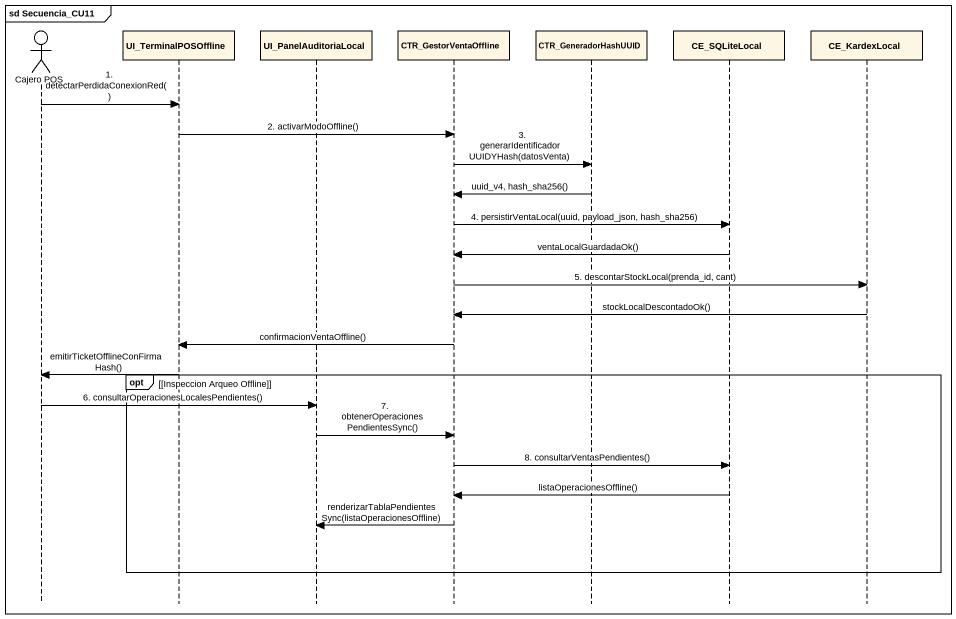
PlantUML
@startuml
mainframe sd Secuencia_CU11
hide footbox
actor "Cajero POS" as Cajero_POS
participant UI_TerminalPOSOffline
participant UI_PanelAuditoriaLocal
participant CTR_GestorVentaOffline
participant CTR_GeneradorHashUUID
participant CE_SQLiteLocal
participant CE_KardexLocal

Cajero_POS -> UI_TerminalPOSOffline : 1. detectarPerdidaConexionRed()
UI_TerminalPOSOffline -> CTR_GestorVentaOffline : 2. activarModoOffline()
CTR_GestorVentaOffline -> CTR_GeneradorHashUUID : 3. generarIdentificadorUUIDYHash(datosVenta)
CTR_GeneradorHashUUID -> CTR_GestorVentaOffline : uuid_v4, hash_sha256()
CTR_GestorVentaOffline -> CE_SQLiteLocal : 4. persistirVentaLocal(uuid, payload_json, hash_sha256)
CE_SQLiteLocal -> CTR_GestorVentaOffline : ventaLocalGuardadaOk()
CTR_GestorVentaOffline -> CE_KardexLocal : 5. descontarStockLocal(prenda_id, cant)
CE_KardexLocal -> CTR_GestorVentaOffline : stockLocalDescontadoOk()
CTR_GestorVentaOffline -> UI_TerminalPOSOffline : confirmacionVentaOffline()
opt [Inspeccion Arqueo Offline]
  UI_TerminalPOSOffline -> Cajero_POS : emitirTicketOfflineConFirmaHash()
  Cajero_POS -> UI_PanelAuditoriaLocal : 6. consultarOperacionesLocalesPendientes()
  UI_PanelAuditoriaLocal -> CTR_GestorVentaOffline : 7. obtenerOperacionesPendientesSync()
  CTR_GestorVentaOffline -> CE_SQLiteLocal : 8. consultarVentasPendientes()
  CE_SQLiteLocal -> CTR_GestorVentaOffline : listaOperacionesOffline()
  CTR_GestorVentaOffline -> UI_PanelAuditoriaLocal : renderizarTablaPendientesSync(listaOperacionesOffline)
end
@enduml
